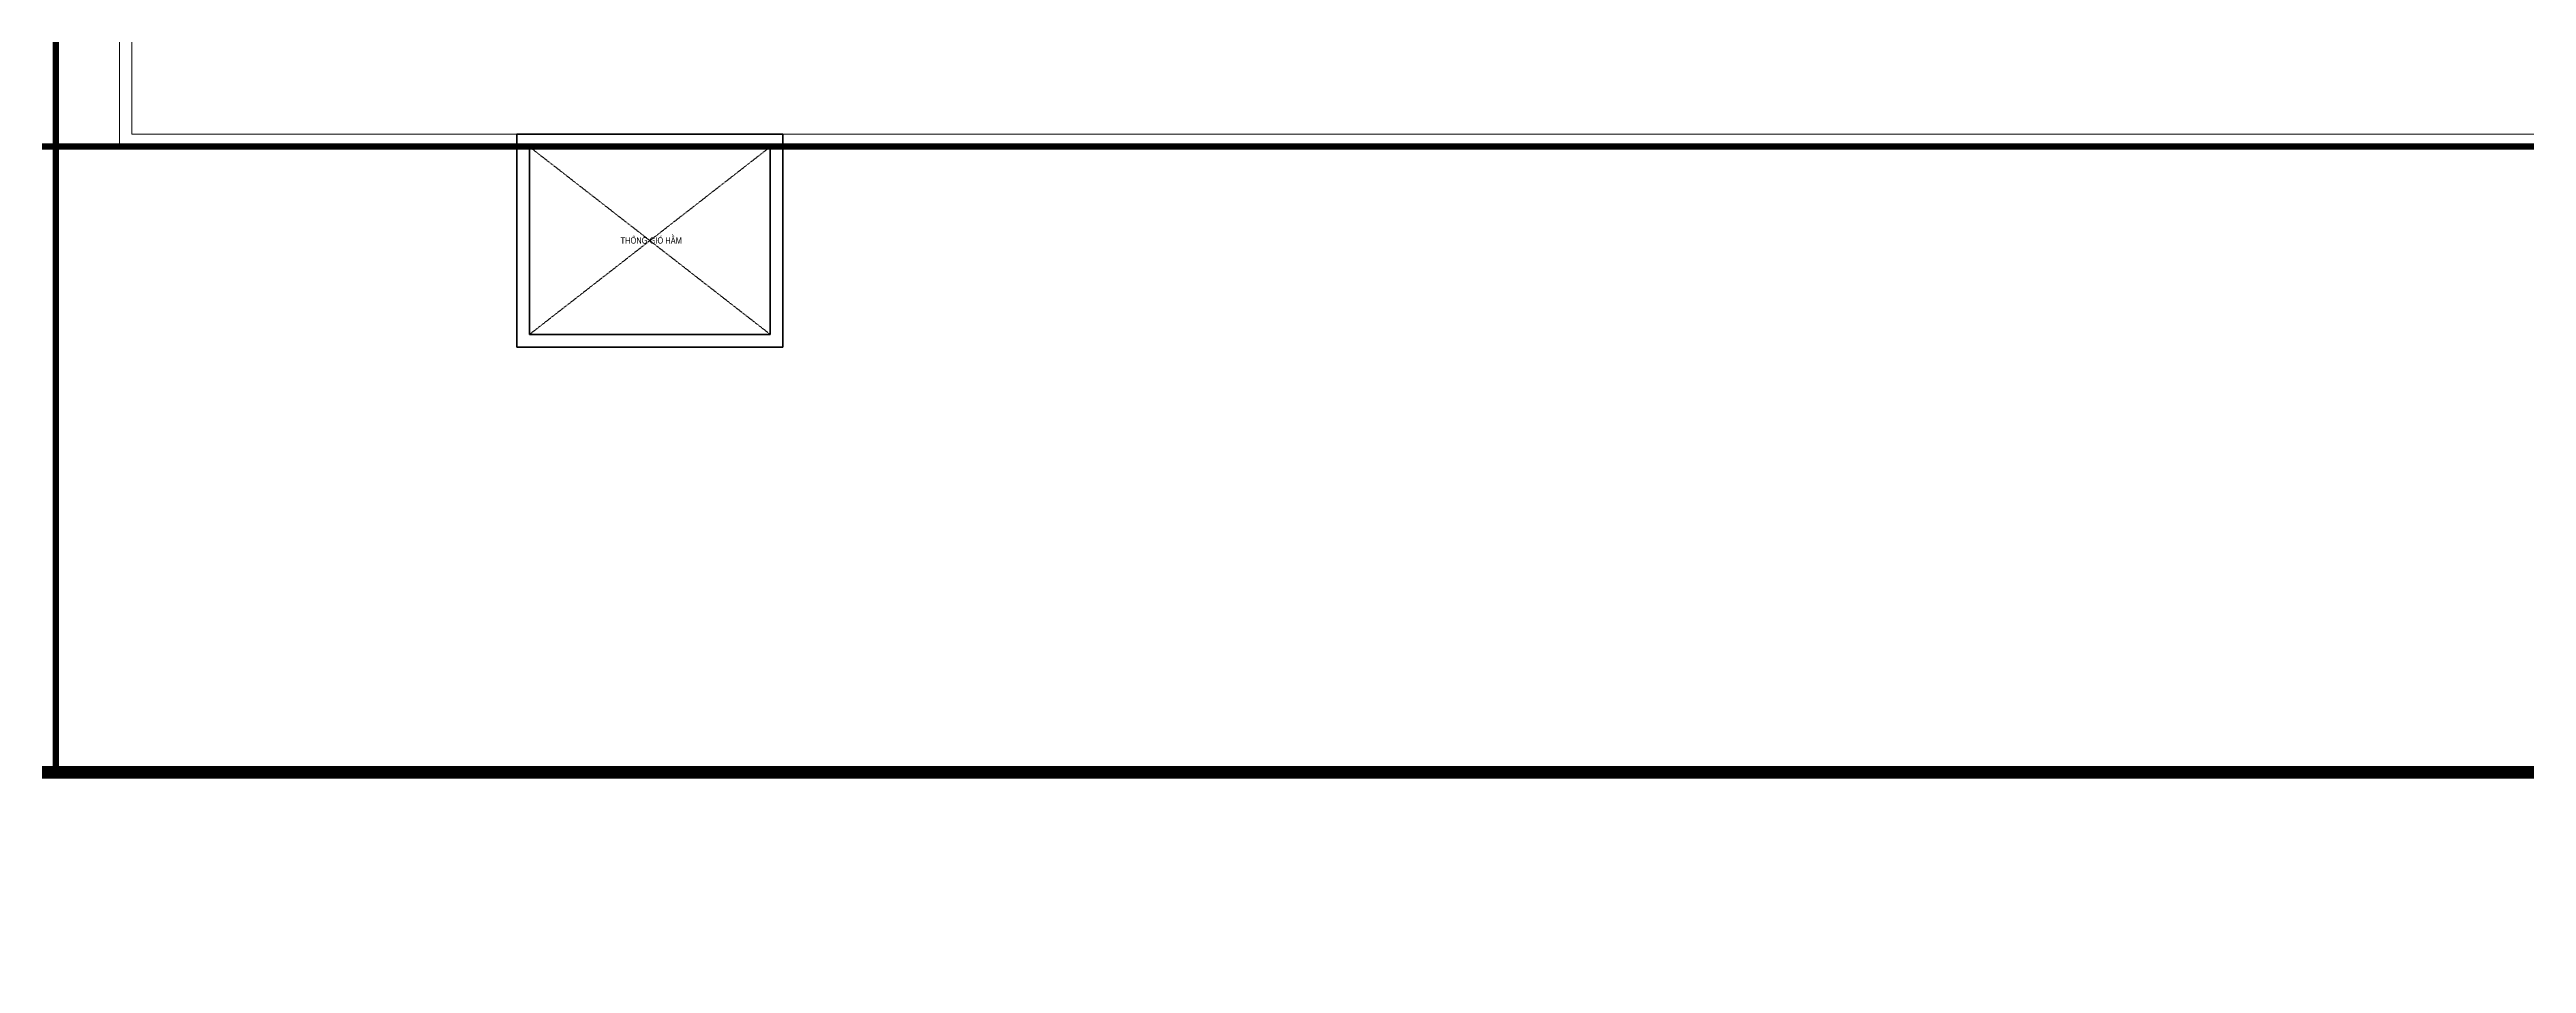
# Model space of a CAD drawing. Header units: millimetres. Extents: x 379264 to 1158416, y -283062 to 356890.
# Drawn here: x 976645 to 977437, y -9483 to -9191 of the extents above; entities that cross this region are included whole.
import ezdxf
from ezdxf.enums import TextEntityAlignment as Align

# ---------------------------------------------------------------- set-up
doc = ezdxf.new("R2010")
doc.units = ezdxf.units.MM
for name, pattern in [('CENTER', [2, 1.25, -0.25, 0.25, -0.25]), ('keyplan TANG 1$0$Core 1A$0$Hidden10.5', [1.5, 1, -0.5]), ('keyplan TANG 1$0$MB_Luoi truc$1$HTT Center', [13, 10, -1, 1, -1]), ('keyplan TANG 1$0$Ranh dat$0$HTT Divide', [18, 10, -2, 1, -2, 1, -2]), ('keyplan TANG 1$0$Ranh dat$0$HTT Hidden 21', [3, 2, -1])]:
    doc.linetypes.add(name, pattern=pattern)
for name, color, linetype in [('12PM. GRID', 8, 'CENTER'), ('BLOCK C - CHI TIET THANG 8$0$DnW', 20, 'Continuous'), ('keyplan TANG 1$0$Concrete Line', 250, 'Continuous'), ('keyplan TANG 1$0$Opening Hidden', 250, 'keyplan TANG 1$0$Core 1A$0$Hidden10.5'), ('keyplan TANG 1$0$Opening Line', 250, 'Continuous'), ('keyplan TANG 1$0$Opening Text', 250, 'Continuous')]:
    doc.layers.add(name, color=color, linetype=linetype)
for name, color, linetype, lineweight in [('keyplan TANG 1$0$Hatch vat lieu', 250, 'Continuous', 5), ('keyplan TANG 1$0$MB_Luoi truc$1$Luoi Truc', 250, 'keyplan TANG 1$0$MB_Luoi truc$1$HTT Center', 9), ('keyplan TANG 1$0$Net cat Tuong', 250, 'Continuous', 40), ('keyplan TANG 1$0$Net Thay khac', 250, 'Continuous', 15), ('keyplan TANG 1$0$Net thay Tuong', 250, 'Continuous', 20), ('keyplan TANG 1$0$Ranh dat$0$CGXD', 250, 'keyplan TANG 1$0$Ranh dat$0$HTT Hidden 21', 40), ('keyplan TANG 1$0$Ranh dat$0$Ranh dat', 250, 'keyplan TANG 1$0$Ranh dat$0$HTT Divide', 40)]:
    doc.layers.add(name, color=color, linetype=linetype, lineweight=lineweight)
doc.styles.add('keyplan TANG 1$0$VNI-HelveC', font='VHELVCN_0.TTF')

# ---------------------------------------------------------------- blocks, each defined once
blk = doc.blocks.new('*U1376')
at = {"layer": 'keyplan TANG 1$0$Opening Hidden'}
for p, q in [((0, 0), (3850, 3000)), ((3850, 0), (0, 3000))]:
    blk.add_line(p, q, dxfattribs=at)
at = {"layer": 'keyplan TANG 1$0$Opening Line'}
blk.add_lwpolyline([(0, 0), (3850, 0), (3850, 3000), (0, 3000)], close=True, dxfattribs=at)
at = {"layer": 'keyplan TANG 1$0$Opening Text', "style": 'keyplan TANG 1$0$VNI-HelveC'}
blk.add_attdef('OPENING', text='', height=100, dxfattribs=at).set_placement((1947, 1503), align=Align.MIDDLE_CENTER)
blk = doc.blocks.new('keyplan TANG 1$0$A$Cec98b088')
at = {"layer": 'keyplan TANG 1$0$Net cat Tuong'}
for p, q in [((42949, -1800), (38700, -1800)), ((38700, -1800), (38700, -5203)), ((42949, -5203), (42949, -1800)), ((42749, -2000), (38900, -2000)), ((38900, -2000), (38900, -5003)), ((42749, -5003), (42749, -2000)), ((38900, -5003), (42749, -5003)), ((38700, -5203), (42949, -5203))]:
    blk.add_line(p, q, dxfattribs=at)
at = {"layer": 'keyplan TANG 1$0$Opening Line'}
blk.add_blockref('*U1376', (38900, -5003), dxfattribs=at).add_auto_attribs({'OPENING': 'THOÂNG GIOÙ HAÀM'})
blk = doc.blocks.new('keyplan TANG 1')
at = {"layer": 'keyplan TANG 1$0$Hatch vat lieu'}
blk.add_lwpolyline([(31332.6, 66150, 0.4142136), (29532.7, 64350), (29532.7, 56321, 0.1989102), (31231.5, 52219.8), (35712.6, 47738.7, -0.1989309), (37528.5, 43354.2), (37527.6, 30734.4, -0.1988939), (35711.6, 26350.8), (31231.7, 21871, 0.1989147), (29533, 17769.7), (29533.2, -14000, 0.4142116), (33333.2, -17800), (105549.8, -17800, 0.4142149), (109349.8, -14000), (109349.6, 42637.1, 0.1989118), (107650.8, 46738.3), (103168.9, 51220.3, -0.1988939), (101352.9, 55603.9), (101352, 67603.4, -0.1989309), (103167.9, 71987.9)], format="xyb", dxfattribs=at)
blk.add_lwpolyline([(38699.5, -1800), (42948.5, -1800), (42948.5, -5203.4), (38699.5, -5203.4)], close=True, dxfattribs=at)
at = {"layer": 'keyplan TANG 1$0$MB_Luoi truc$1$Luoi Truc'}
blk.add_line((107550, -2000), (-120717, -2000), dxfattribs=at)
at = {"layer": 'keyplan TANG 1$0$Net Thay khac'}
blk.add_lwpolyline([(31332.6, 66350, 0.4142136), (29332.7, 64350), (29332.7, 56321, 0.1989102), (31090.1, 52078.4), (35571.1, 47597.3, -0.1989309), (37328.5, 43354.2), (37327.6, 30734.5, -0.1988939), (35570.2, 26492.2), (31090.3, 22012.4, 0.1989147), (29333, 17769.7), (29333.2, -14000, 0.4142116), (33333.2, -18000), (105549.8, -18000, 0.4142149), (109549.8, -14000), (109549.6, 42637.1, 0.1989118), (107792.2, 46879.8), (103310.3, 51361.7, -0.1988939), (101552.9, 55603.9), (101552, 67603.5, -0.1989309), (103309.3, 71846.5)], format="xyb", dxfattribs=at)
at = {"layer": 'keyplan TANG 1$0$Net thay Tuong'}
for points in [[(39327.3, 27420.9), (31332.9, 19426.6), (31333.2, -12000), (107549.8, -12000), (107550.7, 44292.8), (101550.8, 50315)], [(101350, -1800), (32550, -1800), (32550, 20643.7)], [(101550, -2000), (32350, -2000), (32350, 20443.7)]]:
    blk.add_lwpolyline(points, dxfattribs=at)
at = {"layer": 'keyplan TANG 1$0$Ranh dat$0$CGXD', "ltscale": 0.1, "const_width": 100}
blk.add_lwpolyline([(-120672.6, -2000), (101550, -2000), (101552.6, 159996.8), (-8354.5, 159998.1), (-8358.6, 83058.7)], dxfattribs=at)
at = {"layer": 'keyplan TANG 1$0$Ranh dat$0$Ranh dat', "ltscale": 0.1, "const_width": 200}
blk.add_lwpolyline([(107552.7, 163996.8), (107549.8, -12000), (-120672.6, -12000), (-121036.9, 70001.2), (-12359.3, 69993.1), (-12354.3, 163998.2), (107552.7, 163996.8)], close=True, dxfattribs=at)
at = {"layer": 'keyplan TANG 1$0$Ranh dat$0$Ranh dat', "ltscale": 0.1, "const_width": 100}
blk.add_lwpolyline([(26611.9, 80732.3), (31332.6, 75108), (31333.2, -12000), (-120672.6, -12000), (-121023.9, 69993.5), (-12357.2, 69991.8), (-12355.7, 83058.7), (-3202, 83058.7), (-3201.9, 80732.1), (26611.9, 80732.3)], dxfattribs=at)
at = {"layer": 'keyplan TANG 1$0$Concrete Line'}
blk.add_blockref('keyplan TANG 1$0$A$Cec98b088', (0, 0), dxfattribs=at)
blk = doc.blocks.new('A$C5D7476B2')
at = {"layer": 'BLOCK C - CHI TIET THANG 8$0$DnW', "xscale": 0.02, "yscale": 0.02, "zscale": 0.02}
blk.add_blockref('keyplan TANG 1', (49.24, 531.18), dxfattribs=at)

msp = doc.modelspace()

# ---------------------------------------------------------------- block references
at = {"layer": '12PM. GRID'}
msp.add_blockref('A$C5D7476B2', (975971.19, -9712.98), dxfattribs=at)

doc.saveas('drawing.dxf')
